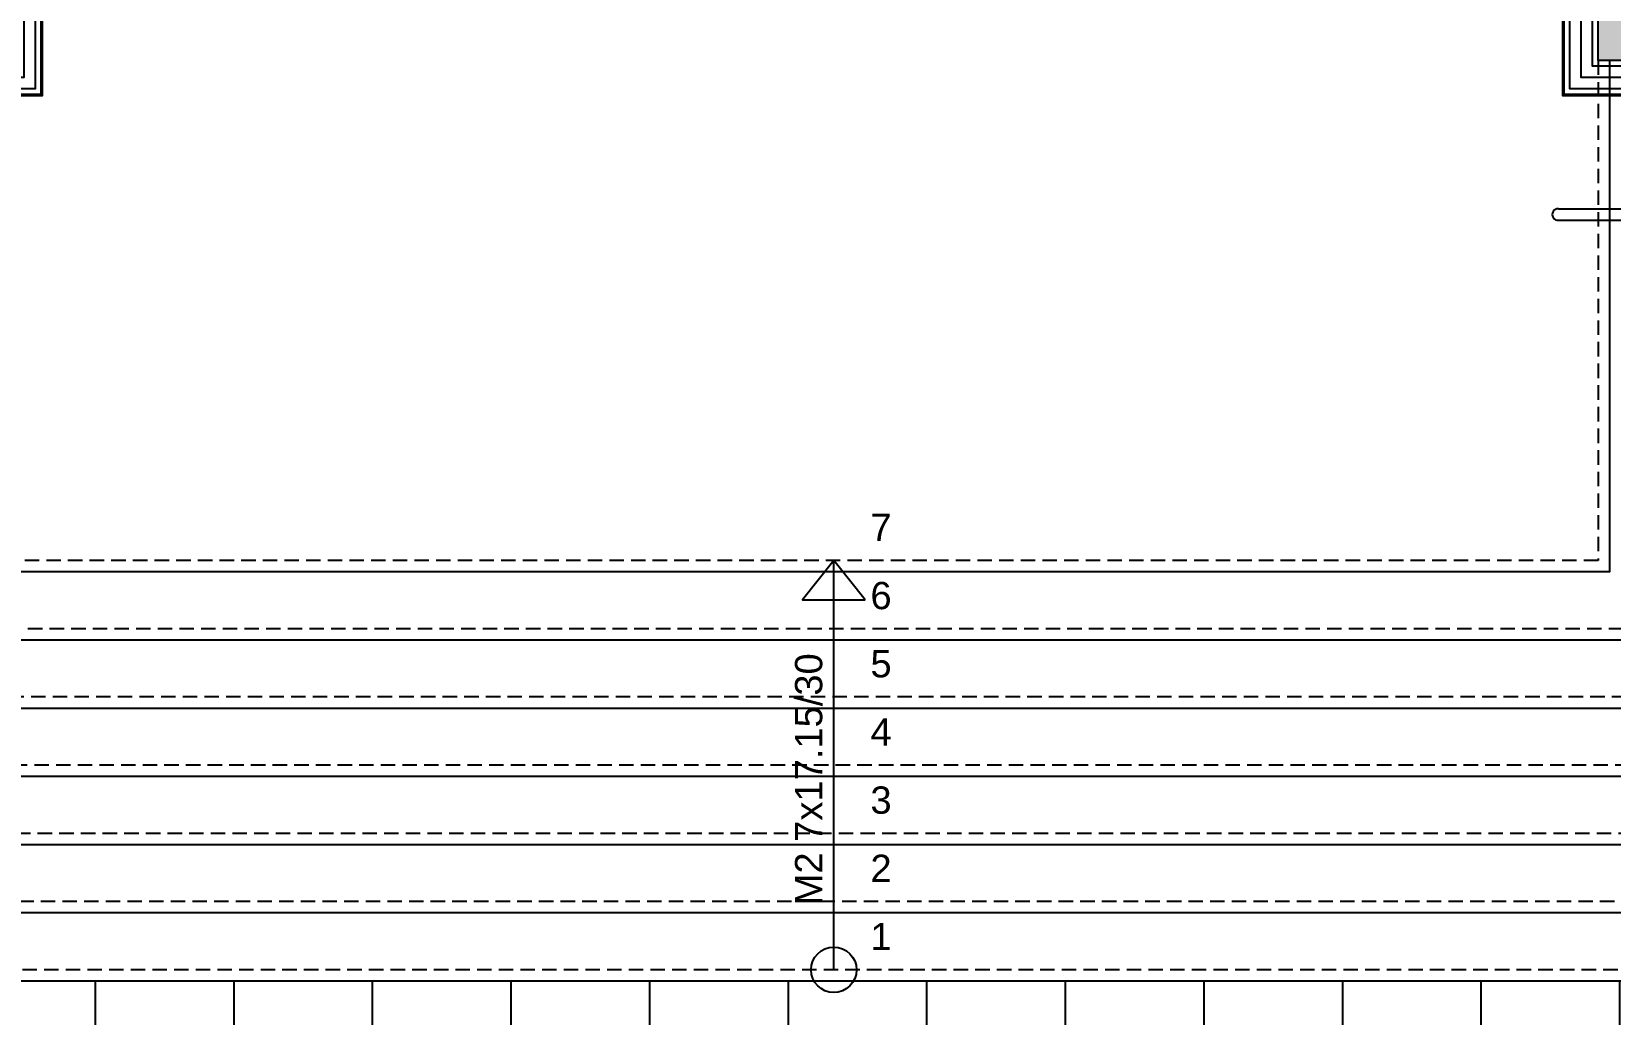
# Model space of a CAD drawing. Header units: inches. Extents: x 21 to 38546, y 13 to 15001.
# Drawn here: x 4653 to 5347, y 562 to 995 of the extents above; entities that cross this region are included whole.
import ezdxf
from ezdxf.enums import TextEntityAlignment as Align

# ---------------------------------------------------------------- set-up
doc = ezdxf.new("R2010")
doc.units = ezdxf.units.IN
doc.header["$MEASUREMENT"] = 0
doc.linetypes.add('HIDDEN', pattern=[9.525, 6.35, -3.175])
for name, color, linetype, lineweight in [('Z_MİM_-KM-FLOR-HRAL', 8, 'Continuous', 25), ('Z_MİM_-KM-IZO-THERMAL', 8, 'Continuous', 25), ('Z_MİM_-KM-IZO-THERMAL-ROCKWOOL', 8, 'BATTING', 25), ('Z_MİM_-KM-PAINT', 8, 'Continuous', 25), ('Z_MİM_-KM-PATTERN-00', 8, 'Continuous', 25), ('Z_MİM_-KM-PATTERN-STRC', 8, 'Continuous', 25), ('Z_MİM_-KM-PAVEMENT', 8, 'Continuous', 25), ('Z_MİM_-KM-STRC-CONCRETE', 8, 'Continuous', 25), ('Z_MİM_-KM-STRS', 8, 'Continuous', 25), ('Z_MİM_-KM-STRS-ANNO', 8, 'Continuous', 25), ('Z_MİM_-KM-STRS-HID', 8, 'HIDDEN', 25), ('Z_MİM_-KM-STRS-IDEN', 8, 'Continuous', 25), ('Z_MİM_-KM-WALL-PL', 8, 'Continuous', 25), ('Z_MİM_-KM-WALL-PLASTER', 8, 'Continuous', 25)]:
    doc.layers.add(name, color=color, linetype=linetype, lineweight=lineweight)
doc.styles.add('Arial', font='arial.ttf', dxfattribs={"height": 100})
doc.linetypes.add('BATTING', pattern='A,0.00254,-2.54,[134,ltypeshp.shx,S=2.54,R=0,X=-2.54,Y=0],-5.08,[134,ltypeshp.shx,S=2.54,R=180,X=2.54,Y=0],-2.54', length=10.16254)

# ---------------------------------------------------------------- blocks, each defined once
blk = doc.blocks.new('TRETUVAR')
at = {"layer": 'Z_MİM_-KM-PATTERN-00'}
h = blk.add_hatch(dxfattribs=at)
h.set_pattern_fill('AR-B816', color=256, scale=0.3, angle=90)
h.set_pattern_definition([(90, (21322.77, 490.03), (-60.96, 4e-15), []), (180, (21322.77, 490.03), (-60.96, -60.96), [60.96, -60.96])])
h.paths.add_polyline_path([(22632.77, 2700.03), (19252.77, 2700.03), (19252.77, 2750.03), (19097.77, 2750.03), (19097.77, 2610.03), (22542.77, 2610.03), (22542.77, 2080.13), (22697.77, 2080.13), (22697.77, 1460.13), (22542.77, 1460.13), (22542.77, 980.03), (21222.77, 980.03), (21222.77, 590.03), (20152.77, 590.03), (20152.77, 980.03), (19012.77, 980.03), (19012.77, 1635.03), (18722.77, 1635.03), (18722.77, 2610.03), (18807.77, 2610.03), (18807.77, 2750.03), (18632.77, 2750.03), (18632.77, 1545.03), (18922.77, 1545.03), (18922.77, 890.03), (19882.77, 890.03), (19882.77, 665.02), (20022.75, 665.03), (20022.77, 490.03), (21322.77, 490.03), (21322.77, 890.03), (22632.77, 890.03), (22632.77, 1220.13), (22797.77, 1220.13), (22797.77, 2180.13), (22632.77, 2180.13)])
h.paths.add_polyline_path([(19082.77, 2750.03), (18822.77, 2750.03), (18822.77, 2610.03), (19082.77, 2610.03)], flags=16)
at = {"layer": 'Z_MİM_-KM-PAVEMENT'}
blk.add_lwpolyline([(22542.77, 1460.13), (22542.77, 980.03), (21222.77, 980.03), (21222.77, 590.03), (20152.77, 590.03), (20152.77, 980.03), (19012.77, 980.03), (19012.77, 1635.03), (18722.77, 1635.03), (18722.77, 2610.03), (22542.77, 2610.03), (22542.77, 2080.13), (22697.77, 2080.13), (22697.77, 1460.13)], close=True, dxfattribs=at)
blk = doc.blocks.new('-KM_Kolon_ZK')
at = {"layer": 'Z_MİM_-KM-PATTERN-STRC'}
blk.add_hatch(color=256, dxfattribs=at).paths.add_polyline_path([(2010, 370), (2035, 370), (2035, 0), (2010, 0)], flags=0)
at = {"layer": 'Z_MİM_-KM-STRC-CONCRETE'}
blk.add_lwpolyline([(2010, 370), (2035, 370), (2035, 0), (2010, 0)], close=True, dxfattribs=at)

msp = doc.modelspace()

# ---------------------------------------------------------------- linework, layer by layer
at = {"layer": 'Z_MİM_-KM-FLOR-HRAL'}
for points in [[(5324.26, 916.82), (5558.39, 916.85)], [(5324.26, 911.82), (5558.46, 911.85)]]:
    msp.add_lwpolyline(points, dxfattribs=at)
msp.add_arc((5324, 914.32), 2.51, 83.95813, 276.04187, dxfattribs=at)
at = {"layer": 'Z_MİM_-KM-IZO-THERMAL'}
msp.add_lwpolyline([(4654.26, 1293.06), (4654.26, 969.58), (3319.26, 969.58), (3319.26, 1624.58), (3029.26, 1624.58), (3029.26, 2594.58), (6844.26, 2594.58), (6844.26, 969.58), (5329.26, 969.58), (5329.26, 1293.06)], dxfattribs=at)
at = {"layer": 'Z_MİM_-KM-IZO-THERMAL-ROCKWOOL', "ltscale": 0.45}
msp.add_lwpolyline([(4649.26, 1293.06), (4649.26, 974.58), (3324.26, 974.58), (3324.26, 1629.58), (3034.26, 1629.58), (3034.26, 2589.58), (6839.26, 2589.58), (6839.26, 974.58), (5334.26, 974.58), (5334.26, 1293.06)], dxfattribs=at)
at = {"layer": 'Z_MİM_-KM-PAINT'}
msp.add_lwpolyline([(4657.26, 1293.06), (4657.26, 966.58), (3316.26, 966.58), (3316.26, 1621.58), (3026.26, 1621.58), (3026.26, 2597.58), (6847.26, 2597.58), (6847.26, 966.58), (5326.26, 966.58), (5326.26, 1293.06)], dxfattribs=at)
at = {"layer": 'Z_MİM_-KM-STRS'}
for points in [[(5526.76, 982.08), (5526.76, 577.08), (4456.76, 577.08), (4456.76, 982.08)], [(5496.76, 982.08), (5496.76, 607.08), (4486.76, 607.08), (4486.76, 982.08)], [(5466.76, 982.08), (5466.76, 637.08), (4516.76, 637.08), (4516.76, 982.08)], [(5436.76, 982.08), (5436.76, 667.08), (4546.76, 667.08), (4546.76, 982.08)], [(5406.76, 982.08), (5406.76, 697.08), (4576.76, 697.08), (4576.76, 982.08)], [(5376.76, 982.08), (5376.76, 727.08), (4606.76, 727.08), (4606.76, 982.08)], [(5346.76, 982.08), (5346.76, 757.08), (4636.76, 757.08), (4636.76, 982.08)]]:
    msp.add_lwpolyline(points, dxfattribs=at)
at = {"layer": 'Z_MİM_-KM-STRS-ANNO'}
msp.add_lwpolyline([(5019.27, 744.86), (5005.51, 762.06), (4991.75, 744.86)], close=True, dxfattribs=at)
msp.add_lwpolyline([(5019.27, 744.86), (5005.51, 762.06), (4991.75, 744.86)], close=True, dxfattribs=at)
msp.add_lwpolyline([(5005.49, 582.06), (5005.51, 762.06)], dxfattribs=at)
msp.add_lwpolyline([(5005.49, 582.06), (5005.51, 762.06)], dxfattribs=at)
msp.add_circle((5005.49, 582.06), 10, dxfattribs=at)
msp.add_circle((5005.49, 582.06), 10, dxfattribs=at)
at = {"layer": 'Z_MİM_-KM-STRS-HID'}
for points in [[(5521.76, 982.08), (5521.76, 582.08), (4461.76, 582.08), (4461.76, 982.08)], [(5491.76, 982.08), (5491.76, 612.08), (4491.76, 612.08), (4491.76, 982.08)], [(5461.76, 982.08), (5461.76, 642.08), (4521.76, 642.08), (4521.76, 982.08)], [(5431.76, 982.08), (5431.76, 672.08), (4551.76, 672.08), (4551.76, 982.08)], [(5401.76, 982.08), (5401.76, 702.08), (4581.76, 702.08), (4581.76, 982.08)], [(5371.76, 982.08), (5371.76, 732.08), (4611.76, 732.08), (4611.76, 982.08)], [(5341.76, 982.08), (5341.76, 762.08), (4641.76, 762.08), (4641.76, 982.08)]]:
    msp.add_lwpolyline(points, dxfattribs=at)
at = {"layer": 'Z_MİM_-KM-WALL-PL'}
msp.add_lwpolyline([(4641.76, 982.08), (3331.76, 982.08), (3331.76, 1637.08), (3041.76, 1637.08), (3041.76, 2582.08), (6831.76, 2582.08), (6831.76, 982.08), (5341.76, 982.08)], dxfattribs=at)
at = {"layer": 'Z_MİM_-KM-WALL-PLASTER'}
for points in [[(4656.76, 1293.06), (4656.76, 967.08), (3316.76, 967.08), (3316.76, 1622.08), (3026.76, 1622.08), (3026.76, 2597.08), (6846.76, 2597.08), (6846.76, 967.08), (5326.76, 967.08), (5326.76, 1293.06)], [(4644.26, 1293.06), (4644.26, 979.58), (3329.26, 979.58), (3329.26, 1634.58), (3039.26, 1634.58), (3039.26, 2584.58), (6834.26, 2584.58), (6834.26, 979.58), (5339.26, 979.58), (5339.26, 1293.06)]]:
    msp.add_lwpolyline(points, dxfattribs=at)

# ---------------------------------------------------------------- block references
at = {"layer": 'Z_MİM_-KM-STRC-CONCRETE'}
msp.add_blockref('-KM_Kolon_ZK', (3331.76, 982.08), dxfattribs=at)
at = {"layer": 'Z_MİM_-KM-STRS'}
msp.add_blockref('TRETUVAR', (-15696.01, -12.95), dxfattribs=at)

# ---------------------------------------------------------------- texts
at = {"layer": 'Z_MİM_-KM-STRS-IDEN', "color": 7, "style": 'Arial'}
for s, p in [('7', (5021.65, 770.71)), ('7', (5021.65, 770.71)), ('6', (5021.63, 740.71)), ('6', (5021.63, 740.71)), ('5', (5021.63, 710.71)), ('5', (5021.63, 710.71)), ('4', (5021.63, 680.71)), ('4', (5021.63, 680.71)), ('3', (5021.63, 650.71)), ('3', (5021.63, 650.71)), ('2', (5021.63, 620.71)), ('2', (5021.63, 620.71)), ('1', (5021.63, 590.71)), ('1', (5021.63, 590.71))]:
    msp.add_text(s, height=12, dxfattribs=at).set_placement(p)
msp.add_text('M2 7x17.15/30', height=12, rotation=90, dxfattribs=at).set_placement((4994.44, 665.86), align=Align.MIDDLE_CENTER)
msp.add_text('M2 7x17.15/30', height=12, rotation=90, dxfattribs=at).set_placement((4994.44, 665.86), align=Align.MIDDLE_CENTER)

doc.saveas('drawing.dxf')
